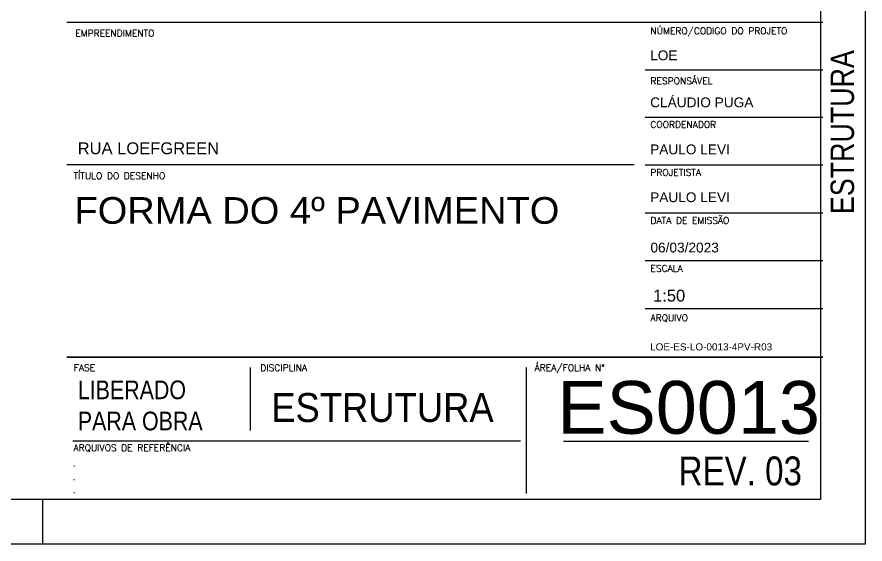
# Model space of a CAD drawing. Extents: x -4228 to 5417, y -2048 to 2452.
# Drawn here: x 4464 to 5417, y -2048 to -1456 of the extents above; entities that cross this region are included whole.
import ezdxf

# ---------------------------------------------------------------- set-up
doc = ezdxf.new("R2010")
doc.units = 0
doc.header["$LTSCALE"] = 50
doc.header["$MEASUREMENT"] = 0
doc.layers.add('CARIMBO', color=7, linetype='CONTINUOUS')
doc.layers.add('F-MARGEM', color=1, linetype='CONTINUOUS')
doc.styles.add('AR-REF', font='arial.ttf')
doc.styles.add('CONT-TITULO', font='arial.ttf')
doc.styles.add('NFOLHA', font='ARIALN.TTF')
doc.styles.add('STYLE3', font='simplex.shx')
doc.styles.add('TITULO DESENHO', font='arial.ttf', dxfattribs={"width": 1.02})

# ---------------------------------------------------------------- blocks, each defined once
blk = doc.blocks.new('A0-4L_900')
at = {"layer": 'F-MARGEM', "color": 2}
blk.add_line((174.4, 1), (174.4, 0), dxfattribs=at)
blk.add_lwpolyline([(0, 0), (0, 90), (192.9, 90), (192.9, 0)], close=True, dxfattribs=at)
at = {"layer": 'F-MARGEM', "color": 7}
blk.add_lwpolyline([(2.5, 89), (191.9, 89), (191.9, 1), (2.5, 1)], close=True, dxfattribs=at)

msp = doc.modelspace()

# ---------------------------------------------------------------- linework, layer by layer
at = {"layer": 'CARIMBO', "color": 6}
for p, q in [((5370.004, -1461.962), (4520.004, -1461.962)), ((5157.617, -1621.962), (4520.004, -1621.962)), ((5370.004, -1838.155), (4520.004, -1838.155))]:
    msp.add_line(p, q, dxfattribs=at)
at = {"layer": 'CARIMBO', "color": 1}
for p, q in [((5170.004, -1515.295), (5370.004, -1515.295)), ((5170.004, -1568.146), (5370.004, -1568.146)), ((5170.004, -1621.962), (5370.004, -1621.962)), ((5170.004, -1675.778), (5370.004, -1675.778)), ((5170.004, -1729.594), (5370.004, -1729.594)), ((5170.004, -1783.411), (5370.004, -1783.411)), ((4726.531, -1920.598), (4726.531, -1849.838)), ((5036.763, -1991.359), (5036.763, -1849.838)), ((5030.126, -1932.472), (4526.641, -1932.472)), ((5078.366, -1932.472), (5353.756, -1932.472))]:
    msp.add_line(p, q, dxfattribs=at)
at = {"layer": 'CARIMBO', "color": 94}
msp.add_line((4520.004, -1838.155), (5370.004, -1838.155), dxfattribs=at)

# ---------------------------------------------------------------- block references
at = {"layer": 'F-MARGEM', "linetype": 'Continuous', "xscale": 50, "yscale": 50, "zscale": 50}
msp.add_blockref('A0-4L_900', (-4227.599, -2048.155), dxfattribs=at)

# ---------------------------------------------------------------- texts
at = {"layer": 'CARIMBO', "color": 2, "style": 'STYLE3'}
for s, p in [('NÚMERO/CODIGO DO PROJETO', (5176.095, -1475.159)), ('EMPREENDIMENTO', (4529.348, -1477.752)), ('RESPONSÁVEL', (5176.143, -1531.248)), ('COORDENADOR', (5176.095, -1580.407)), ('TÍTULO DO DESENHO', (4527.305, -1637.937)), ('PROJETISTA', (5176.095, -1634.223)), ('DATA DE EMISSÃO', (5176.143, -1688.1)), ('ESCALA', (5176.095, -1742.044)), ('ARQUIVO', (5176.095, -1797.634)), ('FASE', (4527.73, -1853.829)), ('DISCIPLINA', (4737.359, -1853.829)), ('ÁREA/FOLHA N°', (5045.926, -1853.75)), ('ARQUIVOS DE REFERÊNCIA', (4527.297, -1943.704))]:
    msp.add_text(s, height=7.5, dxfattribs=at).set_placement(p)
at = {"layer": 'CARIMBO', "color": 5, "style": 'NFOLHA'}
msp.add_text('ESTRUTURA', height=26.325, rotation=90, dxfattribs=at).set_placement((5405, -1677.247))
at = {"layer": 'CARIMBO', "color": 3, "style": 'AR-REF'}
for s, height, p in [('RUA LOEFGREEN', 13.31, (4532.036, -1609.928)), ('LOE-ES-LO-0013-4PV-R03', 8, (5175.739, -1830.526))]:
    msp.add_text(s, height=height, dxfattribs=at).set_placement(p)
at = {"layer": 'CARIMBO', "color": 5}
for s, height, style, width, p in [('FORMA DO 4º PAVIMENTO', 30, 'TITULO DESENHO', 1.02, (4528.479, -1688.175)), ('ESTRUTURA', 32.5, 'NFOLHA', 1.1, (4749.684, -1910.936))]:
    msp.add_text(s, height=height, dxfattribs=dict(at, style=style, width=width)).set_placement(p)
for s, height, style, p in [('ES0013', 59.4, 'CONT-TITULO', (5071.452, -1924.231)), ('REV. 03', 32.5, 'NFOLHA', (5207.813, -1982.266))]:
    msp.add_text(s, height=height, dxfattribs=dict(at, style=style)).set_placement(p)
at = {"layer": 'CARIMBO', "color": 3, "attachment_point": 1, "style": 'AR-REF'}
for s, insert, char_height, width in [('LOE', (5175.77, -1493.324), 11, 676.52863), ('{\\fArial Unicode MS|b0|i0|c0|p34;CLÁUDIO PUGA}', (5175.77, -1546.174), 11, 676.52863), ('{\\fArial Unicode MS|b0|i0|c0|p34;PAULO LEVI}', (5175.77, -1599.025), 11, 676.52863), ('{\\fArial Unicode MS|b0|i0|c0|p34;PAULO LEVI}', (5175.77, -1652.841), 11, 676.52863), ('1:50', (5179.019, -1762.254), 13.31, 818.59964), ('.', (4526.472, -1952.086), 9, 676.52863), ('.', (4526.472, -1967.37), 9, 676.52863), ('.', (4526.472, -1982.191), 9, 676.52863)]:
    msp.add_mtext(s, dxfattribs=dict(at, insert=insert, char_height=char_height, width=width))
at = {"layer": 'CARIMBO', "color": 5, "insert": (4532.222, -1864.349), "char_height": 21, "attachment_point": 1, "style": 'NFOLHA'}
msp.add_mtext_dynamic_manual_height_columns('LIBERADO PARA OBRA', width=189.01803, gutter_width=1, heights=[0], dxfattribs=at)
at = {"layer": 'CARIMBO', "color": 3, "style": 'AR-REF'}
msp.add_attdef('06/03/2023', (5176.095, -1720.383), '', height=11, dxfattribs=at)

doc.saveas('drawing.dxf')
